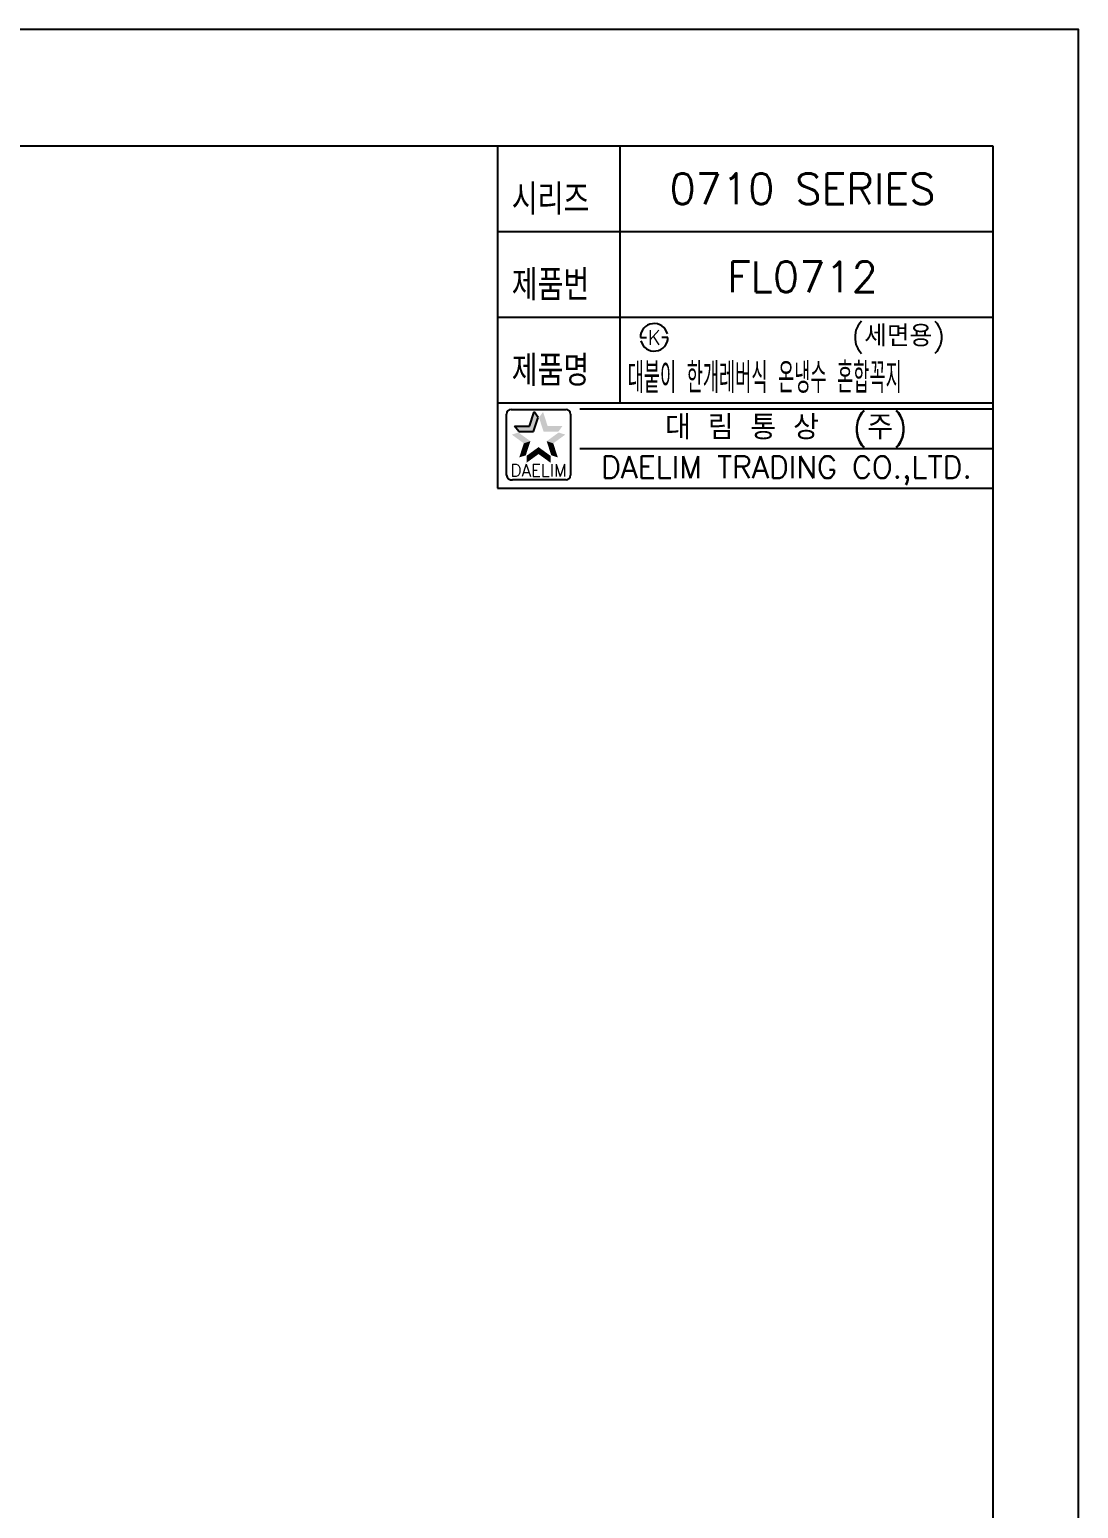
# Model space of a CAD drawing. Extents: x -13865 to -13271, y -11108 to -10688.
# Drawn here: x -13442.4 to -13270.9, y -10929.8 to -10688 of the extents above; entities that cross this region are included whole.
import ezdxf
from ezdxf.enums import TextEntityAlignment as Align

# ---------------------------------------------------------------- set-up
doc = ezdxf.new("R2010")
doc.units = 0
doc.header["$LTSCALE"] = 7
doc.layers.get('0').update_dxf_attribs({"color": 2, "linetype": 'CONTINUOUS'})
doc.layers.add('D', color=2, linetype='CONTINUOUS')
doc.layers.add('TXT', color=4, linetype='CONTINUOUS')
doc.styles.add('GHS', font='ROMANS.shx', dxfattribs={"bigfont": 'GHS.shx'})
doc.styles.add('ROMANS', font='romans', dxfattribs={"bigfont": 'GHS.shx'})

msp = doc.modelspace()

# ---------------------------------------------------------------- linework, layer by layer
at = {"color": 7}
for p, q in [((-13365.92701, -10706.98563), (-13365.92701, -10762.98563)), ((-13345.92701, -10706.98563), (-13345.92701, -10748.98563)), ((-13365.92701, -10720.98563), (-13284.92701, -10720.98563)), ((-13365.92701, -10734.98563), (-13284.92701, -10734.98563)), ((-13365.92701, -10748.98563), (-13284.92701, -10748.98563)), ((-13365.92701, -10762.98563), (-13284.92701, -10762.98563))]:
    msp.add_line(p, q, dxfattribs=at)
at = {"color": 2, "linetype": 'Continuous'}
for p, q in [((-13364.44952, -10760.8511), (-13364.44952, -10750.8511)), ((-13363.69952, -10750.1011), (-13354.69952, -10750.1011)), ((-13353.94952, -10750.8511), (-13353.94952, -10760.8511)), ((-13352.42701, -10749.98563), (-13284.92701, -10749.98563)), ((-13352.42701, -10756.48563), (-13284.92701, -10756.48563)), ((-13354.69952, -10761.6011), (-13363.44952, -10761.6011))]:
    msp.add_line(p, q, dxfattribs=at)
at = {"color": 2}
for p, q in [((-13360.68788, -10752.80256), (-13359.93851, -10750.49624)), ((-13360.02277, -10753.718), (-13359.2734, -10751.41167)), ((-13359.2734, -10751.41167), (-13359.93851, -10750.49624)), ((-13362.44779, -10753.718), (-13363.11289, -10752.80256)), ((-13363.11289, -10752.80256), (-13360.68788, -10752.80256)), ((-13362.44779, -10753.718), (-13360.02277, -10753.718))]:
    msp.add_line(p, q, dxfattribs=at)
at = {"linetype": 'Continuous'}
msp.add_lwpolyline([(-13864.92701, -11107.98563), (-13270.92701, -11107.98563), (-13270.92701, -10687.98563), (-13864.92701, -10687.98563)], close=True, dxfattribs=at)
at = {"color": 2, "linetype": 'Continuous'}
for centre, radius, start, end in [((-13363.69952, -10750.8511), 0.75, 90, 180), ((-13354.69952, -10750.8511), 0.75, 0, 90), ((-13363.57452, -10760.7261), 0.88388, 188.1301024, 278.1301024), ((-13354.69952, -10760.8511), 0.75, 270, 0)]:
    msp.add_arc(centre, radius, start, end, dxfattribs=at)
at = {"color": 2}
for points in [[(-13360.68788, -10752.80256), (-13360.02277, -10753.718), (-13359.93851, -10750.49624), (-13359.2734, -10751.41167)], [(-13358.46054, -10750.49624), (-13359.12564, -10751.41167), (-13357.71117, -10752.80256), (-13358.37627, -10753.718)], [(-13361.60773, -10755.63358), (-13360.53157, -10755.28391), (-13363.5696, -10754.20819), (-13362.49345, -10753.85853)], [(-13363.11289, -10752.80256), (-13362.44779, -10753.718), (-13360.68788, -10752.80256), (-13360.02277, -10753.718)], [(-13357.71117, -10752.80256), (-13358.37627, -10753.718), (-13355.28616, -10752.80256), (-13355.95126, -10753.718)], [(-13354.82944, -10754.20819), (-13355.9056, -10753.85853), (-13356.79132, -10755.63358), (-13357.86748, -10755.28391)], [(-13362.3571, -10757.9399), (-13361.28094, -10757.59024), (-13361.60773, -10755.63358), (-13360.53157, -10755.28391)], [(-13359.19952, -10757.38324), (-13359.19952, -10756.2517), (-13361.1614, -10758.80863), (-13361.1614, -10757.67709)], [(-13357.23765, -10758.80863), (-13357.23765, -10757.67709), (-13359.19952, -10757.38324), (-13359.19952, -10756.2517)], [(-13356.79132, -10755.63358), (-13357.86748, -10755.28391), (-13356.04195, -10757.9399), (-13357.11811, -10757.59024)]]:
    msp.add_solid(points, dxfattribs=at)
at = {"layer": 'D'}
for p, q in [((-13342.54432, -10738.30376), (-13342.04432, -10738.30376)), ((-13342.04432, -10738.30376), (-13341.54432, -10738.30376)), ((-13338.54432, -10738.30376), (-13339.04432, -10738.30376)), ((-13338.04432, -10738.30376), (-13338.54432, -10738.30376))]:
    msp.add_line(p, q, dxfattribs=at)
for start, end in [(15, 180), (195, 0)]:
    msp.add_arc((-13340.29432, -10738.30376), 2.25, start, end, dxfattribs=at)
at = {"layer": 'TXT', "color": 4}
for p, q in [((-13838.92701, -10706.98563), (-13284.92701, -10706.98563)), ((-13284.92701, -10706.98563), (-13284.92701, -11096.98563))]:
    msp.add_line(p, q, dxfattribs=at)

# ---------------------------------------------------------------- texts
at = {"color": 7, "style": 'GHS'}
for s, p in [('0710 SERIES', (-13316.04718, -10714.01428)), ('FL0712', (-13316.04718, -10728.4069))]:
    msp.add_text(s, height=5, dxfattribs=at).set_placement(p, align=Align.MIDDLE)
at = {"style": 'GHS'}
msp.add_text('(세면용)', height=3.5, dxfattribs=at).set_placement((-13308.04411, -10739.80446))
at = {"style": 'GHS', "width": 0.5}
msp.add_text('대붙이 한개레버식 온냉수 혼합꼭지', height=5, dxfattribs=at).set_placement((-13344.63274, -10747.42443))
at = {"color": 7, "linetype": 'Continuous'}
for s, height, style, p in [('대 림 통 상  (주)', 4, 'GHS', (-13318.66667, -10753.29053)), ('DAELIM TRADING CO.,LTD.', 3.6, 'ROMANS', (-13318.66667, -10760.05788))]:
    msp.add_text(s, height=height, dxfattribs=dict(at, style=style)).set_placement(p, align=Align.MIDDLE)
at = {"color": 2, "linetype": 'Continuous', "style": 'ROMANS'}
msp.add_text('DAELIM', height=2, dxfattribs=at).set_placement((-13359.19952, -10761.0511), align=Align.CENTER)
at = {"layer": 'D', "style": 'GHS', "width": 0.8}
for s, p in [('시리즈', (-13363.58665, -10718.25624)), ('제품번', (-13363.58665, -10732.25624)), ('제품명', (-13363.58665, -10746.25624))]:
    msp.add_text(s, height=5, dxfattribs=at).set_placement(p)
at = {"layer": 'D', "style": 'GHS'}
msp.add_text('K', height=2.394, dxfattribs=at).set_placement((-13340.29432, -10738.30376), align=Align.MIDDLE)

doc.saveas('drawing.dxf')
